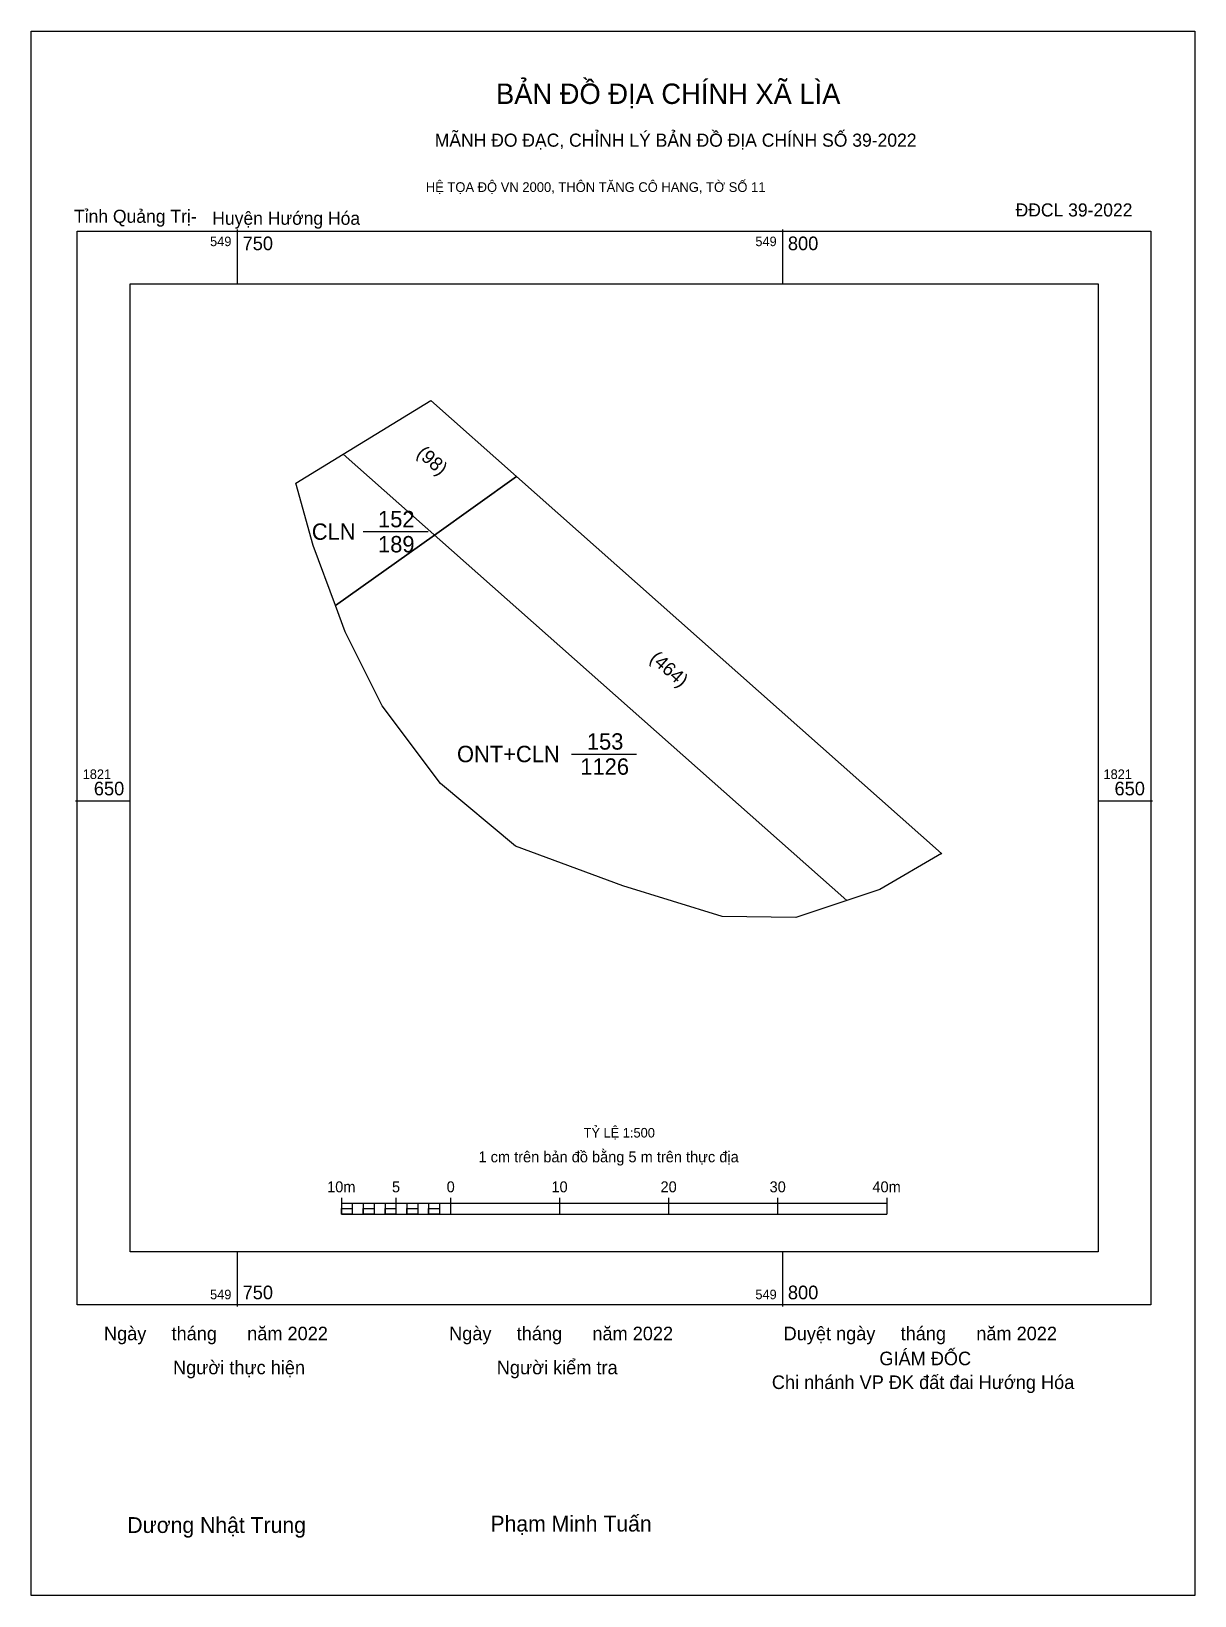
# Model space of a CAD drawing. Extents: x 549731 to 549838, y 1821577 to 1821721.
import ezdxf

# ---------------------------------------------------------------- set-up
doc = ezdxf.new("R2010")
doc.units = 0
for name, color, linetype in [('Level 10', 7, 'Continuous'), ('Level 13', 7, 'Continuous'), ('Level 15', 7, 'Continuous'), ('Level 23', 7, 'Continuous'), ('Level 27', 7, 'Continuous'), ('Level 49', 7, 'Continuous'), ('Level 50', 7, 'Continuous'), ('Level 6', 7, 'Continuous'), ('Level 62', 7, 'Continuous'), ('Level 63', 7, 'Continuous'), ('Level 9', 7, 'Continuous')]:
    doc.layers.add(name, color=color, linetype=linetype)

msp = doc.modelspace()

# ---------------------------------------------------------------- linework, layer by layer
at = {"layer": 'Level 10'}
for points in [[(549755.38, 1821679.12), (549759.73, 1821681.79), (549767.75, 1821686.71), (549775.61, 1821679.74), (549768.09, 1821674.37), (549759.02, 1821667.9), (549756.98, 1821673.4)], [(549759.02, 1821667.9), (549768.09, 1821674.37), (549775.61, 1821679.74), (549814.6, 1821645.16), (549808.93, 1821641.85), (549805.9, 1821640.85), (549801.24, 1821639.3), (549794.48, 1821639.38), (549785.38, 1821642.21), (549775.53, 1821645.85), (549768.65, 1821651.59), (549763.31, 1821658.71), (549759.91, 1821665.5)]]:
    msp.add_lwpolyline(points, close=True, dxfattribs=at)
at = {"layer": 'Level 15'}
msp.add_lwpolyline([(549731.12, 1821720.56), (549837.8, 1821720.56), (549837.8, 1821577.11), (549731.12, 1821577.11)], close=True, dxfattribs=at)
at = {"layer": 'Level 23'}
for p, q in [((549761.55, 1821674.68), (549767.52, 1821674.68)), ((549780.66, 1821654.29), (549786.63, 1821654.29))]:
    msp.add_line(p, q, dxfattribs=at)
at = {"layer": 'Level 27'}
for p, q in [((549775.61, 1821679.74), (549775.6, 1821679.74)), ((549759.02, 1821667.9), (549759.02, 1821667.9)), ((549814.6, 1821645.16), (549814.61, 1821645.16)), ((549814.6, 1821645.16), (549814.61, 1821645.15))]:
    msp.add_line(p, q, dxfattribs=at)
at = {"layer": 'Level 50'}
msp.add_lwpolyline([(549759.73, 1821681.79), (549805.9, 1821640.85)], dxfattribs=at)
at = {"layer": 'Level 62'}
msp.add_lwpolyline([(549740.18, 1821697.39), (549828.94, 1821697.39), (549828.94, 1821608.64), (549740.18, 1821608.64)], close=True, dxfattribs=at)
at = {"layer": 'Level 63'}
for p, q in [((549750, 1821702.39), (549750, 1821697.39)), ((549800, 1821702.39), (549800, 1821697.39)), ((549735.18, 1821650), (549740.18, 1821650)), ((549828.94, 1821650), (549833.94, 1821650)), ((549759.56, 1821613.6), (549759.56, 1821612.1)), ((549759.56, 1821613.1), (549809.56, 1821613.1)), ((549760.56, 1821613.1), (549760.56, 1821612.1)), ((549761.56, 1821613.1), (549761.56, 1821612.1)), ((549762.56, 1821613.1), (549762.56, 1821612.1)), ((549763.56, 1821613.1), (549763.56, 1821612.1)), ((549764.56, 1821613.6), (549764.56, 1821612.1)), ((549764.56, 1821613.1), (549764.56, 1821612.1)), ((549765.56, 1821613.1), (549765.56, 1821612.1)), ((549766.56, 1821613.1), (549766.56, 1821612.1)), ((549767.56, 1821613.1), (549767.56, 1821612.1)), ((549768.56, 1821613.1), (549768.56, 1821612.1)), ((549769.56, 1821613.6), (549769.56, 1821612.1)), ((549769.56, 1821613.1), (549769.56, 1821612.1)), ((549779.56, 1821613.6), (549779.56, 1821612.1)), ((549789.56, 1821613.6), (549789.56, 1821612.1)), ((549799.56, 1821613.6), (549799.56, 1821612.1)), ((549809.56, 1821613.6), (549809.56, 1821612.1)), ((549759.56, 1821612.1), (549809.56, 1821612.1)), ((549750, 1821608.64), (549750, 1821603.64)), ((549800, 1821608.64), (549800, 1821603.64))]:
    msp.add_line(p, q, dxfattribs=at)
for points in [[(549735.34, 1821702.24), (549833.78, 1821702.24), (549833.78, 1821603.79), (549735.34, 1821603.79)], [(549759.56, 1821612.6), (549760.56, 1821612.6), (549760.56, 1821612.1), (549759.56, 1821612.1)], [(549759.56, 1821612.6), (549760.56, 1821612.6), (549760.56, 1821612.1), (549759.56, 1821612.1)], [(549761.56, 1821612.6), (549762.56, 1821612.6), (549762.56, 1821612.1), (549761.56, 1821612.1)], [(549763.56, 1821612.6), (549764.56, 1821612.6), (549764.56, 1821612.1), (549763.56, 1821612.1)], [(549765.56, 1821612.6), (549766.56, 1821612.6), (549766.56, 1821612.1), (549765.56, 1821612.1)], [(549767.56, 1821612.6), (549768.56, 1821612.6), (549768.56, 1821612.1), (549767.56, 1821612.1)]]:
    msp.add_lwpolyline(points, close=True, dxfattribs=at)

# ---------------------------------------------------------------- texts
at = {"layer": 'Level 13'}
for s, p in [('152', (549762.92, 1821675.08)), ('CLN', (549756.85, 1821673.93)), ('189', (549762.92, 1821672.78)), ('153', (549782.07, 1821654.69)), ('ONT+CLN', (549770.16, 1821653.54)), ('1126', (549781.47, 1821652.39))]:
    msp.add_text(s, height=1.5, dxfattribs=at).set_placement(p)
at = {"layer": 'Level 49'}
for s, p in [('(98)', (549766.38, 1821681.73)), ('(464)', (549787.75, 1821662.92))]:
    msp.add_text(s, height=1.25, rotation=318.4328, dxfattribs=at).set_placement(p)
at = {"layer": 'Level 6'}
msp.add_text('TỶ LỆ 1:500', height=0.879, dxfattribs=at).set_placement((549781.77, 1821619.12))
at = {"layer": 'Level 63'}
for s, height, p in [('BẢN ĐỒ ĐỊA CHÍNH XÃ LÌA', 1.8718, (549773.74, 1821713.9)), ('MÃNH ĐO ĐẠC, CHỈNH LÝ BẢN ĐỒ ĐỊA CHÍNH SỐ 39-2022', 1.2011, (549768.12, 1821709.98)), ('HỆ TỌA ĐỘ VN 2000, THÔN TĂNG CÔ HANG, TỜ SỐ 11', 0.8891, (549767.3, 1821705.83)), ('549', 0.875, (549747.52, 1821700.86)), ('750', 1.25, (549750.5, 1821700.49)), ('549', 0.875, (549797.52, 1821700.86)), ('800', 1.25, (549800.5, 1821700.49)), ('1821', 0.875, (549735.84, 1821652)), ('650', 1.25, (549736.86, 1821650.5)), ('1821', 0.875, (549829.44, 1821652)), ('650', 1.25, (549830.45, 1821650.5)), ('1 cm trên bản đồ bằng 5 m trên thực địa', 1, (549772.13, 1821616.85)), ('10m', 1, (549758.25, 1821614.1)), ('5', 1, (549764.2, 1821614.1)), ('0', 1, (549769.21, 1821614.1)), ('10', 1, (549778.82, 1821614.1)), ('20', 1, (549788.82, 1821614.1)), ('30', 1, (549798.82, 1821614.1)), ('40m', 1, (549808.25, 1821614.1)), ('549', 0.875, (549747.52, 1821604.29)), ('750', 1.25, (549750.5, 1821604.29)), ('549', 0.875, (549797.52, 1821604.29)), ('800', 1.25, (549800.5, 1821604.29)), ('Ngày     tháng      năm 2022', 1.2442, (549737.79, 1821600.53)), ('Ngày     tháng      năm 2022', 1.2442, (549769.44, 1821600.53)), ('Duyệt ngày     tháng      năm 2022', 1.2442, (549800.11, 1821600.53)), ('Người thực hiện', 1.2442, (549744.12, 1821597.41)), ('Người kiểm tra', 1.2442, (549773.81, 1821597.41)), ('GIÁM ĐỐC', 1.244, (549808.89, 1821598.24)), ('Chi nhánh VP ĐK đất đai Hướng Hóa', 1.2442, (549799.03, 1821596.06)), ('Dương Nhật Trung', 1.4512, (549739.93, 1821582.86)), ('Phạm Minh Tuấn', 1.4512, (549773.23, 1821582.99))]:
    msp.add_text(s, height=height, dxfattribs=at).set_placement(p)
at = {"layer": 'Level 9'}
for s, p in [('ĐĐCL 39-2022', (549821.38, 1821703.58)), ('Tỉnh Quảng Trị-', (549735.04, 1821703)), ('Huyện Hướng Hóa', (549747.72, 1821702.82))]:
    msp.add_text(s, height=1.2011, dxfattribs=at).set_placement(p)

doc.saveas('drawing.dxf')
